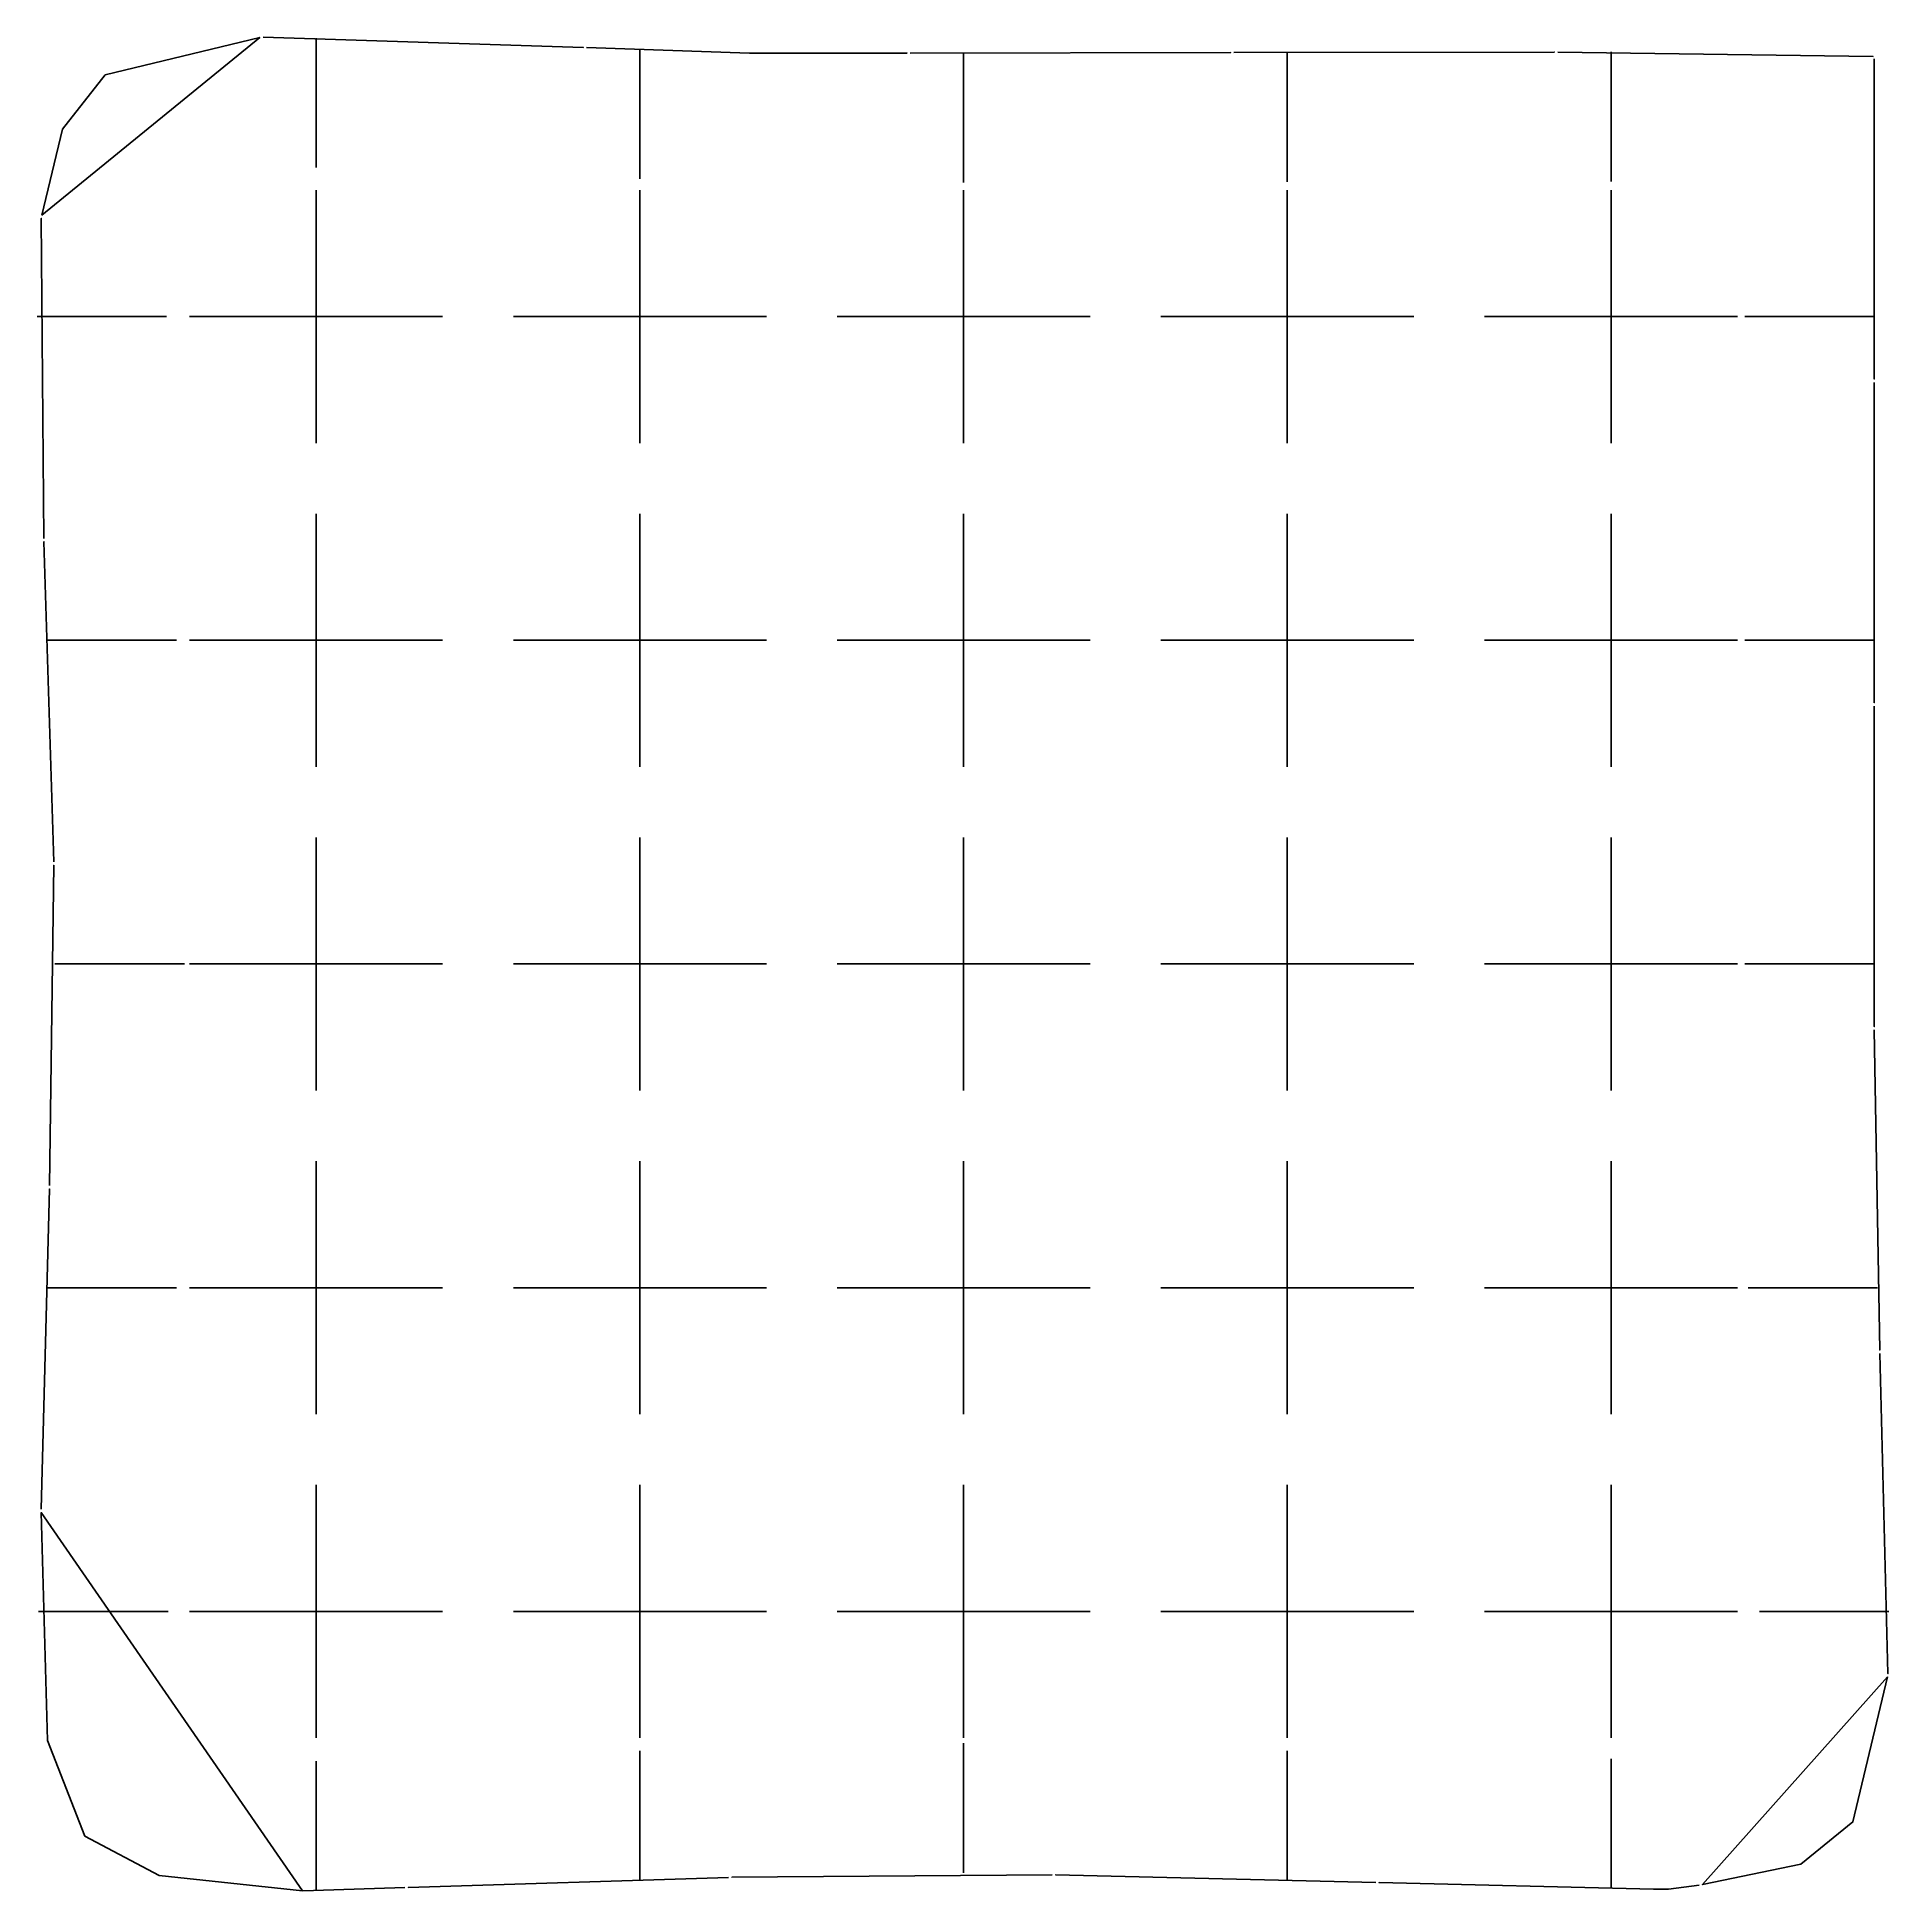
# Model space of a CAD drawing. Header units: metres. Extents: x 0.4 to 14.7, y 0.4 to 14.8.
import ezdxf

# ---------------------------------------------------------------- set-up
doc = ezdxf.new("R2010")
doc.units = ezdxf.units.M

msp = doc.modelspace()

# ---------------------------------------------------------------- linework, layer by layer
for p, q in [((2.593, 14.1), (2.593, 14.742)), ((5.093, 13.983), (5.093, 14.655)), ((7.593, 14.027), (7.593, 14.628)), ((10.093, 13.951), (10.093, 14.631)), ((12.593, 13.956), (12.593, 14.635)), ((2.593, 13.742), (2.593, 14.1)), ((5.093, 13.655), (5.093, 13.983)), ((7.593, 13.628), (7.593, 14.027)), ((10.093, 13.631), (10.093, 13.951)), ((12.593, 13.635), (12.593, 13.956)), ((2.593, 13.237), (2.593, 13.569)), ((5.093, 13.222), (5.093, 13.569)), ((7.593, 13.217), (7.593, 13.569)), ((10.093, 13.217), (10.093, 13.569)), ((12.593, 13.218), (12.593, 13.569)), ((2.593, 13.185), (2.593, 13.237)), ((2.593, 12.017), (2.593, 13.185)), ((5.093, 13.169), (5.093, 13.222)), ((7.593, 13.165), (7.593, 13.217)), ((10.093, 13.165), (10.093, 13.217)), ((12.593, 13.166), (12.593, 13.218)), ((5.093, 12.002), (5.093, 13.169)), ((7.593, 11.997), (7.593, 13.165)), ((10.093, 11.998), (10.093, 13.165)), ((12.593, 11.998), (12.593, 13.166)), ((0.438, 12.592), (1.079, 12.592)), ((0.438, 12.592), (1.079, 12.592)), ((1.079, 12.592), (1.438, 12.592)), ((1.616, 12.592), (1.947, 12.592)), ((1.947, 12.592), (2, 12.592)), ((2, 12.592), (3.167, 12.592)), ((3.167, 12.592), (3.57, 12.592)), ((4.116, 12.592), (4.593, 12.592)), ((4.593, 12.592), (4.656, 12.592)), ((4.656, 12.592), (5.53, 12.592)), ((5.53, 12.592), (5.59, 12.592)), ((5.59, 12.592), (6.07, 12.592)), ((6.616, 12.592), (7.017, 12.592)), ((7.017, 12.592), (8.185, 12.592)), ((8.185, 12.592), (8.237, 12.592)), ((8.237, 12.592), (8.57, 12.592)), ((9.116, 12.592), (9.447, 12.592)), ((9.447, 12.592), (10.615, 12.592)), ((10.615, 12.592), (11.07, 12.592)), ((11.616, 12.592), (11.825, 12.592)), ((11.825, 12.592), (12.087, 12.592)), ((12.087, 12.592), (13.254, 12.592)), ((13.254, 12.592), (13.57, 12.592)), ((13.626, 12.592), (13.944, 12.592)), ((13.944, 12.592), (14.626, 12.592)), ((2.593, 11.615), (2.593, 12.017)), ((5.093, 11.615), (5.093, 12.002)), ((7.593, 11.615), (7.593, 11.997)), ((10.093, 11.615), (10.093, 11.998)), ((12.593, 11.615), (12.593, 11.998)), ((2.593, 10.59), (2.593, 11.069)), ((5.093, 10.565), (5.093, 11.069)), ((7.593, 10.557), (7.593, 11.069)), ((10.093, 10.559), (10.093, 11.069)), ((12.593, 10.559), (12.593, 11.069)), ((2.593, 10.529), (2.593, 10.59)), ((2.593, 9.655), (2.593, 10.529)), ((5.093, 10.529), (5.093, 10.565)), ((5.093, 9.655), (5.093, 10.529)), ((7.593, 10.529), (7.593, 10.557)), ((7.593, 9.655), (7.593, 10.529)), ((10.093, 10.529), (10.093, 10.559)), ((10.093, 9.655), (10.093, 10.529)), ((12.593, 10.529), (12.593, 10.559)), ((12.593, 9.655), (12.593, 10.529)), ((0.514, 10.092), (1.18, 10.092)), ((0.514, 10.092), (1.18, 10.092)), ((1.18, 10.092), (1.514, 10.092)), ((1.616, 10.092), (1.961, 10.092)), ((1.961, 10.092), (2.013, 10.092)), ((2.013, 10.092), (3.181, 10.092)), ((3.181, 10.092), (3.57, 10.092)), ((4.116, 10.092), (4.615, 10.092)), ((4.615, 10.092), (4.656, 10.092)), ((4.656, 10.092), (5.53, 10.092)), ((5.53, 10.092), (5.611, 10.092)), ((5.611, 10.092), (6.07, 10.092)), ((6.616, 10.092), (7.03, 10.092)), ((7.03, 10.092), (8.198, 10.092)), ((8.198, 10.092), (8.25, 10.092)), ((8.25, 10.092), (8.57, 10.092)), ((9.116, 10.092), (9.408, 10.092)), ((9.408, 10.092), (9.461, 10.092)), ((9.461, 10.092), (10.628, 10.092)), ((10.628, 10.092), (11.07, 10.092)), ((11.616, 10.092), (11.839, 10.092)), ((11.839, 10.092), (12.1, 10.092)), ((12.1, 10.092), (13.268, 10.092)), ((13.268, 10.092), (13.57, 10.092)), ((13.626, 10.092), (14.023, 10.092)), ((14.023, 10.092), (14.626, 10.092)), ((2.593, 9.593), (2.593, 9.655)), ((2.593, 9.115), (2.593, 9.593)), ((5.093, 9.569), (5.093, 9.655)), ((7.593, 9.562), (7.593, 9.655)), ((10.093, 9.563), (10.093, 9.655)), ((12.593, 9.564), (12.593, 9.655)), ((5.093, 9.115), (5.093, 9.569)), ((7.593, 9.115), (7.593, 9.562)), ((10.093, 9.115), (10.093, 9.563)), ((12.593, 9.115), (12.593, 9.564)), ((2.593, 8.167), (2.593, 8.569)), ((5.093, 8.152), (5.093, 8.569)), ((7.593, 8.147), (7.593, 8.569)), ((10.093, 8.148), (10.093, 8.569)), ((12.593, 8.148), (12.593, 8.569)), ((2.593, 6.999), (2.593, 8.167)), ((5.093, 6.984), (5.093, 8.152)), ((7.593, 6.979), (7.593, 8.147)), ((10.093, 6.98), (10.093, 8.148)), ((12.593, 6.981), (12.593, 8.148)), ((0.576, 7.592), (1.551, 7.592)), ((0.576, 7.592), (1.551, 7.592)), ((1.551, 7.592), (1.577, 7.592)), ((1.616, 7.592), (1.972, 7.592)), ((1.972, 7.592), (2.024, 7.592)), ((2.024, 7.592), (3.191, 7.592)), ((3.191, 7.592), (3.57, 7.592)), ((4.116, 7.592), (4.633, 7.592)), ((4.633, 7.592), (4.656, 7.592)), ((4.656, 7.592), (5.53, 7.592)), ((5.53, 7.592), (5.628, 7.592)), ((5.628, 7.592), (6.07, 7.592)), ((6.616, 7.592), (7.041, 7.592)), ((7.041, 7.592), (8.209, 7.592)), ((8.209, 7.592), (8.261, 7.592)), ((8.261, 7.592), (8.57, 7.592)), ((9.116, 7.592), (9.419, 7.592)), ((9.419, 7.592), (9.471, 7.592)), ((9.471, 7.592), (10.639, 7.592)), ((10.639, 7.592), (11.07, 7.592)), ((11.616, 7.592), (12.05, 7.592)), ((12.05, 7.592), (12.156, 7.592)), ((12.156, 7.592), (13.03, 7.592)), ((13.03, 7.592), (13.043, 7.592)), ((13.043, 7.592), (13.57, 7.592)), ((13.626, 7.592), (13.944, 7.592)), ((13.944, 7.592), (14.626, 7.592)), ((2.593, 6.947), (2.593, 6.999)), ((2.593, 6.615), (2.593, 6.947)), ((5.093, 6.932), (5.093, 6.984)), ((5.093, 6.615), (5.093, 6.932)), ((7.593, 6.927), (7.593, 6.979)), ((7.593, 6.615), (7.593, 6.927)), ((10.093, 6.928), (10.093, 6.98)), ((10.093, 6.615), (10.093, 6.928)), ((12.593, 6.929), (12.593, 6.981)), ((12.593, 6.615), (12.593, 6.929)), ((2.593, 5.737), (2.593, 6.069)), ((5.093, 5.774), (5.093, 6.069)), ((7.593, 5.769), (7.593, 6.069)), ((10.093, 5.77), (10.093, 6.069)), ((12.593, 5.77), (12.593, 6.069)), ((2.593, 4.569), (2.593, 5.737)), ((5.093, 5.722), (5.093, 5.774)), ((7.593, 5.718), (7.593, 5.769)), ((10.093, 5.717), (10.093, 5.77)), ((12.593, 5.718), (12.593, 5.77)), ((5.093, 4.554), (5.093, 5.722)), ((7.593, 5.717), (7.593, 5.718)), ((7.593, 4.549), (7.593, 5.717)), ((10.093, 4.55), (10.093, 5.717)), ((12.593, 4.55), (12.593, 5.718)), ((0.513, 5.092), (1.446, 5.092)), ((0.513, 5.092), (1.446, 5.092)), ((1.446, 5.092), (1.514, 5.092)), ((1.616, 5.092), (1.961, 5.092)), ((1.961, 5.092), (2.013, 5.092)), ((2.013, 5.092), (3.18, 5.092)), ((3.18, 5.092), (3.57, 5.092)), ((4.116, 5.092), (4.614, 5.092)), ((4.614, 5.092), (4.656, 5.092)), ((4.656, 5.092), (5.53, 5.092)), ((5.53, 5.092), (5.611, 5.092)), ((5.611, 5.092), (6.07, 5.092)), ((6.616, 5.092), (7.03, 5.092)), ((7.03, 5.092), (8.198, 5.092)), ((8.198, 5.092), (8.25, 5.092)), ((8.25, 5.092), (8.57, 5.092)), ((9.116, 5.092), (9.408, 5.092)), ((9.408, 5.092), (9.46, 5.092)), ((9.46, 5.092), (10.628, 5.092)), ((10.628, 5.092), (11.07, 5.092)), ((11.616, 5.092), (11.838, 5.092)), ((11.838, 5.092), (12.1, 5.092)), ((12.1, 5.092), (13.268, 5.092)), ((13.268, 5.092), (13.57, 5.092)), ((13.651, 5.092), (13.978, 5.092)), ((13.978, 5.092), (14.651, 5.092)), ((2.593, 4.115), (2.593, 4.569)), ((5.093, 4.115), (5.093, 4.554)), ((7.593, 4.115), (7.593, 4.549)), ((10.093, 4.115), (10.093, 4.55)), ((12.593, 4.115), (12.593, 4.55)), ((2.593, 3.359), (2.593, 3.569)), ((5.093, 3.344), (5.093, 3.569)), ((7.593, 3.079), (7.593, 3.569)), ((10.093, 3.069), (10.093, 3.569)), ((12.593, 3.061), (12.593, 3.569)), ((2.593, 3.097), (2.593, 3.359)), ((5.093, 3.082), (5.093, 3.344)), ((2.593, 1.93), (2.593, 3.097)), ((5.093, 1.915), (5.093, 3.082)), ((7.593, 3.029), (7.593, 3.079)), ((7.593, 2.155), (7.593, 3.029)), ((10.093, 3.029), (10.093, 3.069)), ((10.093, 2.155), (10.093, 3.029)), ((12.593, 3.029), (12.593, 3.061)), ((12.593, 2.155), (12.593, 3.029)), ((0.45, 2.592), (0.98, 2.592)), ((0.45, 2.592), (0.98, 2.592)), ((0.98, 2.592), (1.451, 2.592)), ((1.616, 2.592), (1.95, 2.592)), ((1.95, 2.592), (2.002, 2.592)), ((2.002, 2.592), (3.169, 2.592)), ((3.169, 2.592), (3.57, 2.592)), ((4.116, 2.592), (4.596, 2.592)), ((4.596, 2.592), (4.656, 2.592)), ((4.656, 2.592), (5.53, 2.592)), ((5.53, 2.592), (5.593, 2.592)), ((5.593, 2.592), (6.07, 2.592)), ((6.616, 2.592), (7.019, 2.592)), ((7.019, 2.592), (8.187, 2.592)), ((8.187, 2.592), (8.239, 2.592)), ((8.239, 2.592), (8.57, 2.592)), ((9.116, 2.592), (9.449, 2.592)), ((9.449, 2.592), (10.617, 2.592)), ((10.617, 2.592), (11.07, 2.592)), ((11.616, 2.592), (11.827, 2.592)), ((11.827, 2.592), (12.089, 2.592)), ((12.089, 2.592), (13.257, 2.592)), ((13.257, 2.592), (13.57, 2.592)), ((13.739, 2.592), (14.095, 2.592)), ((14.095, 2.592), (14.739, 2.592)), ((7.593, 2.147), (7.593, 2.155)), ((10.093, 2.148), (10.093, 2.155)), ((10.093, 1.615), (10.093, 2.148)), ((12.593, 2.149), (12.593, 2.155)), ((12.593, 1.615), (12.593, 2.149)), ((7.593, 1.615), (7.593, 2.147)), ((2.593, 1.615), (2.593, 1.93)), ((5.093, 1.615), (5.093, 1.915)), ((7.593, 1.263), (7.593, 1.575)), ((2.593, 1.078), (2.593, 1.437)), ((5.093, 1.09), (5.093, 1.516)), ((10.093, 1.182), (10.093, 1.515)), ((12.593, 1.101), (12.593, 1.455)), ((7.593, 0.574), (7.593, 1.263)), ((7.593, 0.574), (7.593, 1.263)), ((10.093, 0.515), (10.093, 1.182)), ((10.093, 0.515), (10.093, 1.182)), ((2.593, 0.437), (2.593, 1.078)), ((2.593, 0.437), (2.593, 1.078)), ((5.093, 0.516), (5.093, 1.09)), ((5.093, 0.516), (5.093, 1.09)), ((12.593, 0.455), (12.593, 1.101)), ((12.593, 0.455), (12.593, 1.101))]:
    msp.add_line(p, q)
for points in [[(0.474, 13.376), (0.634, 14.04), (0.965, 14.459), (2.157, 14.748)], [(2.183, 14.75), (4.656, 14.67)], [(4.682, 14.669), (5.94, 14.626)], [(5.94, 14.626), (6.099, 14.625)], [(6.099, 14.625), (7.155, 14.627)], [(7.181, 14.627), (9.655, 14.63)], [(9.681, 14.631), (12.155, 14.634)], [(12.181, 14.634), (14.617, 14.6)], [(14.626, 14.583), (14.626, 12.109)], [(0.49, 10.879), (0.47, 13.35)], [(14.626, 12.083), (14.626, 9.609)], [(0.567, 8.38), (0.491, 10.853)], [(14.626, 9.583), (14.626, 7.109)], [(0.533, 5.881), (0.567, 8.354)], [(14.626, 7.083), (14.668, 4.61)], [(0.47, 3.381), (0.533, 5.855)], [(14.669, 4.584), (14.731, 2.112)], [(2.489, 0.434), (1.381, 0.553), (0.807, 0.857), (0.519, 1.596), (0.47, 3.355)], [(2.489, 0.434), (1.381, 0.553), (0.807, 0.857), (0.519, 1.596), (0.47, 3.355)], [(14.728, 2.087), (14.461, 0.967), (14.059, 0.641), (13.299, 0.483)], [(2.573, 0.436), (2.489, 0.434)], [(3.279, 0.459), (2.573, 0.436)], [(5.778, 0.538), (3.305, 0.46)], [(8.277, 0.558), (5.804, 0.539)], [(10.776, 0.498), (8.303, 0.558)], [(12.922, 0.447), (10.802, 0.498)], [(13.036, 0.448), (12.922, 0.447)], [(13.273, 0.479), (13.036, 0.448)]]:
    msp.add_lwpolyline(points, close=True)

doc.saveas('drawing.dxf')
